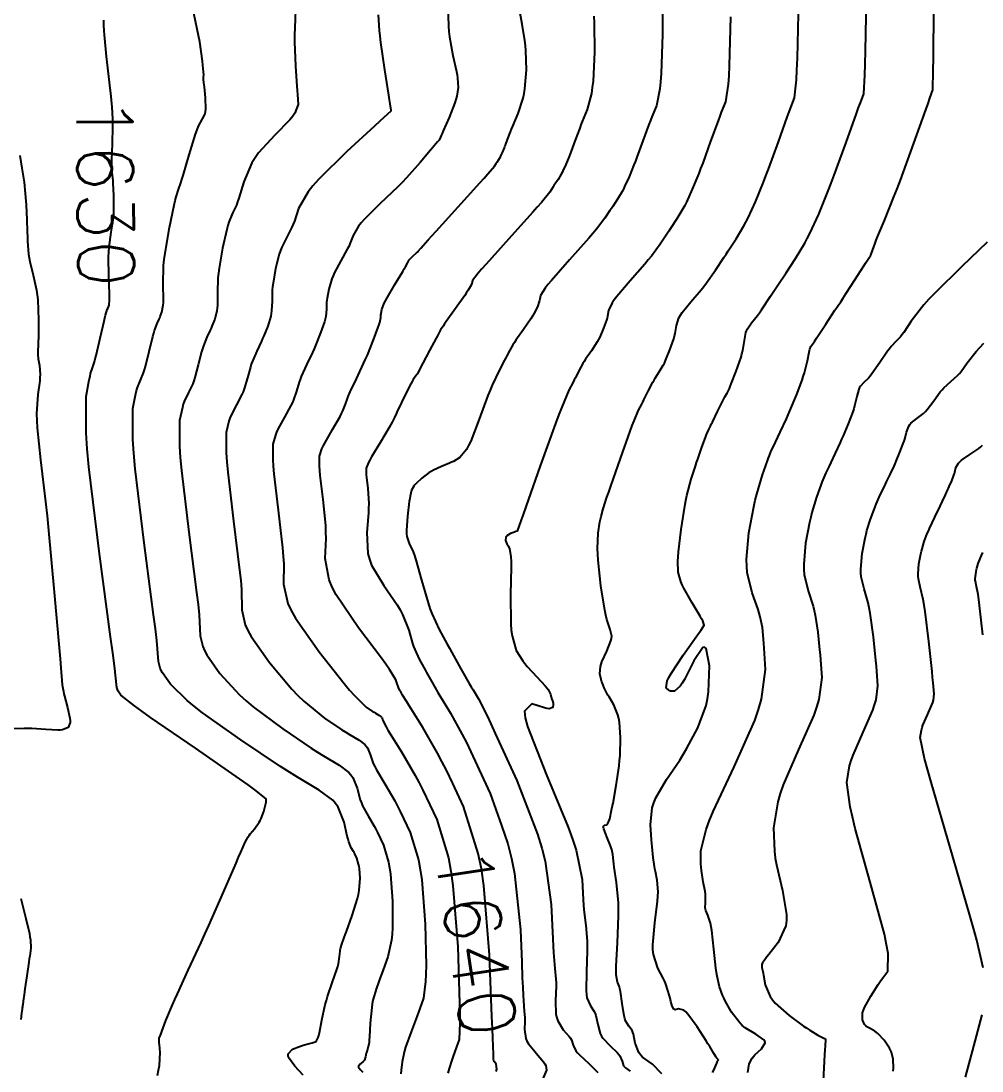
# Model space of a CAD drawing. Header units: metres. Extents: x 837117 to 838477, y 1189012 to 1191015.
# Drawn here: x 837594.9 to 837660.1, y 1189274.9 to 1189346.1 of the extents above; entities that cross this region are included whole.
import ezdxf

# ---------------------------------------------------------------- set-up
doc = ezdxf.new("R2010")
doc.units = ezdxf.units.M
doc.header["$LTSCALE"] = 0.3
doc.layers.add('COTAS 10', color=1, linetype='Continuous')
doc.layers.add('COTAS INT', color=252, linetype='Continuous')
doc.styles.get("Standard").update_dxf_attribs({"font": 'simplex.shx'})

msp = doc.modelspace()

# ---------------------------------------------------------------- linework, layer by layer
at = {"layer": 'COTAS 10'}
for points, elevation in [([(837641.833, 1189274.77), (837641.914, 1189274.941), (837641.982, 1189275.086), (837642.124, 1189275.403), (837642.176, 1189275.529), (837642.187, 1189275.554), (837642.197, 1189275.575), (837642.222, 1189275.617), (837642.231, 1189275.631), (837642.23, 1189275.634), (837642.228, 1189275.638), (837642.21, 1189275.65), (837642.151, 1189275.721), (837642.124, 1189275.762), (837642.092, 1189275.812), (837641.936, 1189276.069), (837641.645, 1189276.538), (837641.528, 1189276.722), (837641.395, 1189276.929), (837640.784, 1189277.875), (837640.159, 1189278.73), (837640.017, 1189278.881), (837639.889, 1189278.994), (837639.539, 1189279.094), (837639.313, 1189279.033), (837639.264, 1189279.045), (837639.22, 1189279.07), (837639.106, 1189279.267), (837639.018, 1189279.593), (837638.989, 1189279.699), (837638.96, 1189279.813), (837638.839, 1189280.281), (837638.65, 1189280.837), (837638.577, 1189281.005), (837638.494, 1189281.18), (837638.123, 1189281.864), (837637.829, 1189282.776), (837637.797, 1189283.095), (837637.785, 1189283.442), (837637.917, 1189284.936), (837638.106, 1189286.402), (837638.131, 1189286.732), (837638.143, 1189287.029), (837638.086, 1189287.826), (837637.962, 1189288.416), (837637.932, 1189288.582), (837637.903, 1189288.749), (837637.816, 1189289.364), (837637.74, 1189290.083), (837637.719, 1189290.316), (837637.698, 1189290.564), (837637.623, 1189291.583), (837637.745, 1189292.731), (837637.849, 1189293.061), (837637.983, 1189293.396), (837638.721, 1189294.649), (837639.614, 1189295.968), (837639.847, 1189296.344), (837640.073, 1189296.726), (837640.837, 1189298.146), (837641.398, 1189299.675), (837641.496, 1189300.126), (837641.569, 1189300.588), (837641.627, 1189302.356), (837641.401, 1189303.533), (837641.295, 1189303.623), (837641.171, 1189303.61), (837640.567, 1189302.709), (837639.926, 1189301.438), (837639.778, 1189301.191), (837639.643, 1189300.99), (837639.264, 1189300.644), (837638.996, 1189300.65), (837638.932, 1189300.67), (837638.871, 1189300.699), (837638.687, 1189300.872), (837638.77, 1189301.351), (837638.878, 1189301.572), (837639.023, 1189301.832), (837639.854, 1189303.09), (837640.725, 1189304.32), (837640.895, 1189304.561), (837641.033, 1189304.76), (837641.278, 1189305.12), (837641.178, 1189305.401), (837641.1, 1189305.549), (837641.001, 1189305.729), (837640.459, 1189306.635), (837639.896, 1189307.626), (837639.783, 1189307.86), (837639.688, 1189308.076), (837639.498, 1189308.71), (837639.489, 1189309.468), (837639.507, 1189309.763), (837639.535, 1189310.095), (837639.711, 1189311.599), (837639.958, 1189313.183), (837640.03, 1189313.565), (837640.105, 1189313.923), (837640.388, 1189315.01), (837640.68, 1189315.91), (837640.759, 1189316.149), (837640.838, 1189316.384), (837641.117, 1189317.196), (837641.351, 1189317.851), (837641.402, 1189317.986), (837641.446, 1189318.102), (837641.553, 1189318.354), (837641.689, 1189318.622), (837641.751, 1189318.747), (837641.824, 1189318.894), (837642.178, 1189319.609), (837642.536, 1189320.324), (837642.612, 1189320.471), (837642.678, 1189320.596), (837642.831, 1189320.861), (837642.977, 1189321.161), (837643.039, 1189321.308), (837643.11, 1189321.482), (837643.443, 1189322.341), (837643.768, 1189323.291), (837643.834, 1189323.522), (837643.889, 1189323.74), (837644.003, 1189324.415), (837644.103, 1189324.957), (837644.151, 1189325.091), (837644.206, 1189325.219), (837644.478, 1189325.622), (837644.876, 1189326.117), (837645.012, 1189326.302), (837645.158, 1189326.508), (837645.779, 1189327.425), (837646.458, 1189328.458), (837646.643, 1189328.738), (837646.825, 1189329.014), (837647.468, 1189329.986), (837648.093, 1189331.026), (837648.263, 1189331.345), (837648.433, 1189331.677), (837649.036, 1189332.988), (837649.684, 1189334.586), (837649.882, 1189335.098), (837650.088, 1189335.641), (837650.897, 1189337.855), (837651.604, 1189339.829), (837651.745, 1189340.22), (837651.863, 1189340.544), (837652.091, 1189341.153), (837652.168, 1189342.426), (837652.19, 1189343.169), (837652.214, 1189344.08), (837652.302, 1189348.779)], 1650), ([(837627.167, 1189274.84), (837627.203, 1189274.997), (837627.17, 1189275.335), (837627.045, 1189275.49), (837627.022, 1189275.532), (837627.004, 1189275.573), (837626.982, 1189275.719), (837626.987, 1189275.851), (837626.987, 1189275.884), (837626.986, 1189275.916), (837626.977, 1189276.017), (837626.93, 1189277.106), (837626.904, 1189277.761), (837626.874, 1189278.569), (837626.72, 1189282.76), (837626.334, 1189287.46), (837626.156, 1189288.588), (837625.948, 1189289.641), (837624.943, 1189292.817), (837624.215, 1189294.367), (837623.787, 1189295.275), (837623.484, 1189295.874), (837623.188, 1189296.439), (837622.182, 1189298.186), (837621.39, 1189299.445), (837621.229, 1189299.702), (837621.094, 1189299.919), (837620.819, 1189300.372), (837620.714, 1189300.56), (837620.687, 1189300.61), (837620.66, 1189300.659), (837620.567, 1189300.828), (837620.482, 1189301.015), (837620.459, 1189301.075), (837620.437, 1189301.139), (837620.36, 1189301.402), (837619.926, 1189302.118), (837619.679, 1189302.468), (837619.377, 1189302.884), (837617.824, 1189304.935), (837616.315, 1189307.167), (837616.039, 1189307.697), (837615.825, 1189308.19), (837615.565, 1189309.65), (837615.63, 1189311.001), (837615.62, 1189311.424), (837615.598, 1189311.867), (837615.418, 1189313.646), (837615.223, 1189315.261), (837615.191, 1189315.602), (837615.17, 1189315.896), (837615.172, 1189316.573), (837615.347, 1189317.079), (837615.435, 1189317.264), (837615.539, 1189317.47), (837616.056, 1189318.379), (837616.575, 1189319.275), (837616.68, 1189319.473), (837616.768, 1189319.649), (837616.947, 1189320.104), (837617.103, 1189320.559), (837617.176, 1189320.735), (837617.263, 1189320.933), (837617.686, 1189321.831), (837618.173, 1189322.868), (837618.3, 1189323.154), (837618.424, 1189323.44), (837618.844, 1189324.467), (837619.162, 1189325.323), (837619.222, 1189325.501), (837619.27, 1189325.652), (837619.342, 1189325.985), (837619.347, 1189326.168), (837619.352, 1189326.226), (837619.36, 1189326.286), (837619.402, 1189326.529), (837619.572, 1189326.95), (837619.661, 1189327.122), (837619.767, 1189327.318), (837620.299, 1189328.229), (837620.826, 1189329.107), (837620.929, 1189329.283), (837621.013, 1189329.429), (837621.162, 1189329.717), (837621.234, 1189329.842), (837621.27, 1189329.886), (837621.312, 1189329.933), (837621.521, 1189330.14), (837621.758, 1189330.367), (837621.817, 1189330.427), (837621.874, 1189330.487), (837622.058, 1189330.693), (837622.547, 1189331.242), (837622.796, 1189331.518), (837623.094, 1189331.847), (837624.582, 1189333.485), (837626.061, 1189335.118), (837626.353, 1189335.446), (837626.595, 1189335.719), (837627.045, 1189336.255), (837627.163, 1189336.433), (837627.195, 1189336.482), (837627.226, 1189336.529), (837627.337, 1189336.697), (837627.445, 1189336.877), (837627.475, 1189336.932), (837627.504, 1189336.99), (837627.608, 1189337.216), (837627.72, 1189337.492), (837627.755, 1189337.581), (837627.79, 1189337.675), (837627.93, 1189338.058), (837628.131, 1189338.582), (837628.205, 1189338.764), (837628.288, 1189338.964), (837628.651, 1189339.82), (837628.99, 1189340.861), (837629.056, 1189341.177), (837629.111, 1189341.505), (837629.209, 1189342.789), (837629.178, 1189344.092), (837629.15, 1189344.432), (837629.114, 1189344.763), (837628.916, 1189345.882), (837628.716, 1189346.979)], 1640), ([(837604.2, 1189274.567), (837604.271, 1189274.927), (837604.325, 1189275.252), (837604.374, 1189276.134), (837604.323, 1189276.668), (837604.314, 1189276.773), (837604.306, 1189276.86), (837604.298, 1189277.023), (837604.303, 1189277.062), (837604.305, 1189277.072), (837604.306, 1189277.082), (837604.312, 1189277.111), (837604.385, 1189277.31), (837604.43, 1189277.426), (837604.484, 1189277.568), (837604.766, 1189278.302), (837605.211, 1189279.377), (837605.367, 1189279.734), (837605.538, 1189280.117), (837606.275, 1189281.717), (837607.146, 1189283.605), (837607.401, 1189284.17), (837607.663, 1189284.753), (837608.659, 1189287.013), (837609.52, 1189288.986), (837609.696, 1189289.389), (837609.845, 1189289.73), (837610.16, 1189290.442), (837610.34, 1189290.765), (837610.405, 1189290.861), (837610.476, 1189290.959), (837610.785, 1189291.333), (837611.094, 1189291.748), (837611.166, 1189291.871), (837611.231, 1189291.998), (837611.413, 1189292.485), (837611.521, 1189292.927), (837611.539, 1189293.024), (837611.552, 1189293.11), (837611.555, 1189293.333), (837610.801, 1189293.952), (837610.336, 1189294.288), (837609.761, 1189294.696), (837606.759, 1189296.764), (837603.718, 1189298.859), (837603.119, 1189299.285), (837602.624, 1189299.643), (837601.713, 1189300.375), (837601.533, 1189300.633), (837601.5, 1189300.692), (837601.474, 1189300.745), (837601.441, 1189300.893), (837601.267, 1189302.352), (837601.153, 1189303.231), (837601.01, 1189304.317), (837600.254, 1189309.959), (837599.543, 1189315.847), (837599.428, 1189317.088), (837599.348, 1189318.16), (837599.356, 1189320.629), (837599.566, 1189321.761), (837599.614, 1189321.99), (837599.658, 1189322.183), (837599.781, 1189322.577), (837599.918, 1189322.978), (837599.972, 1189323.176), (837600.032, 1189323.411), (837600.304, 1189324.574), (837600.569, 1189325.728), (837600.625, 1189325.958), (837600.673, 1189326.151), (837600.78, 1189326.519), (837600.835, 1189326.635), (837600.863, 1189326.699), (837600.91, 1189326.814), (837600.933, 1189327.184), (837600.932, 1189327.376), (837600.927, 1189327.608), (837600.884, 1189328.769), (837600.871, 1189330.093), (837600.885, 1189330.426), (837600.907, 1189330.746), (837601.051, 1189331.78), (837601.198, 1189332.733), (837601.222, 1189333.001), (837601.238, 1189333.27), (837601.236, 1189334.258), (837601.188, 1189335.105), (837601.175, 1189335.287), (837601.162, 1189335.445), (837601.116, 1189335.825), (837601.092, 1189336.262), (837601.092, 1189336.456), (837601.095, 1189336.682), (837601.132, 1189337.762), (837601.165, 1189338.929), (837601.165, 1189339.209), (837601.162, 1189339.471), (837601.12, 1189340.261), (837601.021, 1189341.195), (837600.983, 1189341.547), (837600.939, 1189341.939), (837600.741, 1189343.693), (837600.605, 1189345.149), (837600.578, 1189345.434), (837600.556, 1189345.818), (837600.544, 1189346.159)], 1630), ([(837660.179, 1189304.458), (837659.946, 1189306.457), (837659.894, 1189306.858), (837659.848, 1189307.193), (837659.725, 1189307.851), (837659.665, 1189308.101), (837659.659, 1189308.179), (837659.657, 1189308.26), (837659.686, 1189308.583), (837659.747, 1189308.903), (837659.764, 1189308.983), (837659.783, 1189309.058), (837659.853, 1189309.294), (837660.014, 1189309.676), (837660.09, 1189309.843), (837660.18, 1189310.037)], 1660)]:
    msp.add_lwpolyline(points, dxfattribs=dict(at, elevation=elevation))
at = {"layer": 'COTAS INT'}
for points, elevation in [([(837644.229, 1189274.785), (837644.316, 1189275.365), (837644.532, 1189275.744), (837644.617, 1189275.853), (837644.713, 1189275.964), (837645.151, 1189276.378), (837645.404, 1189276.789), (837645.384, 1189276.897), (837645.324, 1189277.003), (837644.78, 1189277.366), (837644.04, 1189277.809), (837643.856, 1189277.965), (837643.682, 1189278.136), (837643.128, 1189278.872), (837642.701, 1189279.642), (837642.606, 1189279.834), (837642.522, 1189280.016), (837642.303, 1189280.595), (837642.153, 1189281.302), (837642.113, 1189281.564), (837642.072, 1189281.855), (837641.929, 1189283.148), (837641.78, 1189284.401), (837641.736, 1189284.667), (837641.69, 1189284.898), (837641.513, 1189285.44), (837641.375, 1189285.765), (837641.353, 1189285.859), (837641.34, 1189285.955), (837641.351, 1189286.317), (837641.366, 1189286.758), (837641.354, 1189286.904), (837641.336, 1189287.061), (837641.212, 1189287.714), (837641.082, 1189288.475), (837641.059, 1189288.7), (837641.043, 1189288.932), (837641.033, 1189289.818), (837641.398, 1189291.254), (837641.619, 1189291.831), (837641.891, 1189292.486), (837643.306, 1189295.501), (837644.697, 1189298.659), (837644.955, 1189299.403), (837645.157, 1189300.092), (837645.425, 1189302.112), (837645.337, 1189303.557), (837645.315, 1189303.882), (837645.293, 1189304.175), (837645.223, 1189304.966), (837645.076, 1189305.679), (837645.006, 1189305.924), (837644.923, 1189306.188), (837644.518, 1189307.312), (837644.188, 1189308.699), (837644.153, 1189309.129), (837644.142, 1189309.579), (837644.304, 1189311.372), (837644.64, 1189313.146), (837644.739, 1189313.585), (837644.841, 1189314.001), (837645.229, 1189315.312), (837645.565, 1189316.269), (837645.633, 1189316.461), (837645.691, 1189316.622), (837645.814, 1189316.939), (837645.939, 1189317.201), (837646.42, 1189318.203), (837646.846, 1189319.121), (837646.966, 1189319.39), (837647.086, 1189319.665), (837647.526, 1189320.711), (837647.91, 1189321.729), (837647.995, 1189321.986), (837648.071, 1189322.233), (837648.269, 1189323.038), (837648.387, 1189323.635), (837648.413, 1189323.75), (837648.436, 1189323.845), (837648.495, 1189324.008), (837648.677, 1189324.257), (837648.777, 1189324.405), (837648.898, 1189324.587), (837649.518, 1189325.532), (837650.137, 1189326.478), (837650.257, 1189326.66), (837650.356, 1189326.808), (837650.531, 1189327.057), (837650.699, 1189327.301), (837650.793, 1189327.446), (837650.908, 1189327.625), (837651.496, 1189328.55), (837652.089, 1189329.48), (837652.207, 1189329.663), (837652.304, 1189329.812), (837652.49, 1189330.078), (837652.553, 1189330.178), (837652.572, 1189330.223), (837652.593, 1189330.275), (837652.677, 1189330.524), (837652.858, 1189331.017), (837652.941, 1189331.223), (837653.037, 1189331.459), (837653.501, 1189332.563), (837654.143, 1189334.16), (837654.352, 1189334.707), (837654.575, 1189335.299), (837655.49, 1189337.815), (837656.298, 1189340.078), (837656.453, 1189340.511), (837656.578, 1189340.86), (837656.778, 1189341.42), (837656.803, 1189342.739), (837656.817, 1189343.567), (837656.834, 1189344.595), (837656.92, 1189349.977)], 1652), ([(837613.582, 1189347.431), (837613.497, 1189345.632), (837613.49, 1189345.152), (837613.49, 1189344.68), (837613.548, 1189343.04), (837613.64, 1189341.675), (837613.661, 1189341.376), (837613.681, 1189341.111), (837613.734, 1189340.439), (837613.517, 1189339.846), (837613.365, 1189339.632), (837613.174, 1189339.395), (837612.151, 1189338.358), (837611.049, 1189337.154), (837610.807, 1189336.813), (837610.592, 1189336.469), (837610.047, 1189335.195), (837609.707, 1189334.078), (837609.622, 1189333.832), (837609.541, 1189333.613), (837609.284, 1189333.053), (837609.038, 1189332.459), (837608.965, 1189332.22), (837608.89, 1189331.948), (837608.601, 1189330.695), (837608.366, 1189329.338), (837608.324, 1189329), (837608.293, 1189328.678), (837608.267, 1189327.655), (837608.264, 1189326.826), (837608.248, 1189326.626), (837608.225, 1189326.44), (837608.083, 1189325.875), (837607.887, 1189325.395), (837607.829, 1189325.262), (837607.77, 1189325.128), (837607.542, 1189324.644), (837607.309, 1189324.063), (837607.245, 1189323.869), (837607.183, 1189323.66), (837606.961, 1189322.786), (837606.726, 1189321.906), (837606.655, 1189321.695), (837606.581, 1189321.497), (837606.291, 1189320.898), (837606.01, 1189320.298), (837605.942, 1189320.1), (837605.878, 1189319.888), (837605.682, 1189319.007), (837605.677, 1189317.255), (837605.733, 1189316.493), (837605.815, 1189315.612), (837606.32, 1189311.434), (837606.845, 1189307.337), (837606.94, 1189306.508), (837607.012, 1189305.811), (837607.091, 1189304.396), (837607.256, 1189303.669), (837607.384, 1189303.406), (837607.547, 1189303.116), (837608.43, 1189301.845), (837609.76, 1189300.388), (837610.204, 1189299.98), (837610.682, 1189299.571), (837612.682, 1189298.075), (837614.616, 1189296.782), (837615.052, 1189296.5), (837615.446, 1189296.25), (837616.508, 1189295.622), (837617.169, 1189295.13), (837617.311, 1189294.966), (837617.433, 1189294.79), (837617.725, 1189294.056), (837617.945, 1189293.276), (837618.022, 1189293.071), (837618.106, 1189292.87), (837618.471, 1189292.187), (837618.882, 1189291.484), (837618.996, 1189291.271), (837619.109, 1189291.05), (837619.521, 1189290.185), (837619.866, 1189289.046), (837619.938, 1189288.653), (837620, 1189288.226), (837620.14, 1189286.401), (837620.135, 1189284.576), (837620.106, 1189284.148), (837620.064, 1189283.755), (837619.814, 1189282.615), (837619.495, 1189281.733), (837619.41, 1189281.501), (837619.327, 1189281.275), (837619.04, 1189280.504), (837618.808, 1189279.693), (837618.76, 1189279.442), (837618.718, 1189279.179), (837618.627, 1189278.132), (837618.573, 1189277.187), (837618.556, 1189276.988), (837618.538, 1189276.816), (837618.462, 1189276.423), (837618.388, 1189276.204), (837618.37, 1189276.141), (837618.353, 1189276.078), (837618.302, 1189275.843), (837618.223, 1189275.623), (837618.189, 1189275.569), (837618.148, 1189275.518), (837617.957, 1189275.358), (837617.817, 1189275.214), (837617.809, 1189275.173), (837617.814, 1189275.132), (837617.946, 1189274.979), (837618.113, 1189274.805)], 1634), ([(837638.452, 1189347.854), (837638.446, 1189345.185), (837638.352, 1189342.535), (837638.31, 1189341.973), (837638.261, 1189341.487), (837638.027, 1189340.353), (837637.718, 1189339.596), (837637.621, 1189339.347), (837637.52, 1189339.08), (837636.709, 1189336.861), (837636.605, 1189336.588), (837636.506, 1189336.33), (837636.179, 1189335.525), (837635.876, 1189334.865), (837635.79, 1189334.697), (837635.704, 1189334.537), (837635.39, 1189334.013), (837635.066, 1189333.523), (837634.974, 1189333.384), (837634.881, 1189333.243), (837634.539, 1189332.723), (837633.959, 1189331.967), (837633.717, 1189331.678), (837633.439, 1189331.355), (837632.14, 1189329.9), (837630.906, 1189328.506), (837630.67, 1189328.222), (837630.478, 1189327.981), (837630.165, 1189327.478), (837630.123, 1189327.229), (837630.103, 1189327.149), (837630.078, 1189327.063), (837629.958, 1189326.713), (837629.725, 1189326.242), (837629.629, 1189326.08), (837629.519, 1189325.905), (837629.011, 1189325.161), (837628.505, 1189324.44), (837628.397, 1189324.28), (837628.303, 1189324.136), (837628.081, 1189323.759), (837627.891, 1189323.388), (837627.818, 1189323.249), (837627.736, 1189323.093), (837627.366, 1189322.396), (837626.899, 1189321.402), (837626.756, 1189321.059), (837626.607, 1189320.686), (837626.019, 1189319.094), (837625.436, 1189317.608), (837625.29, 1189317.302), (837625.151, 1189317.042), (837624.706, 1189316.481), (837624.27, 1189316.229), (837624.138, 1189316.163), (837624, 1189316.098), (837623.459, 1189315.879), (837622.904, 1189315.632), (837622.758, 1189315.55), (837622.614, 1189315.461), (837622.122, 1189315.092), (837621.726, 1189314.72), (837621.644, 1189314.63), (837621.573, 1189314.545), (837621.417, 1189314.285), (837621.326, 1189313.878), (837621.297, 1189313.7), (837621.266, 1189313.495), (837621.141, 1189312.52), (837621.075, 1189311.532), (837621.082, 1189311.318), (837621.1, 1189311.13), (837621.257, 1189310.666), (837621.524, 1189310.102), (837621.612, 1189309.851), (837621.706, 1189309.559), (837622.096, 1189308.159), (837622.543, 1189306.631), (837622.672, 1189306.258), (837622.804, 1189305.906), (837623.301, 1189304.817), (837623.838, 1189303.834), (837623.995, 1189303.549), (837624.156, 1189303.259), (837624.767, 1189302.166), (837625.336, 1189301.165), (837625.47, 1189300.933), (837625.595, 1189300.721), (837625.961, 1189300.117), (837626.542, 1189298.977), (837626.802, 1189298.426), (837627.105, 1189297.774), (837628.558, 1189294.572), (837629.971, 1189290.931), (837630.249, 1189290.002), (837630.478, 1189289.108), (837630.896, 1189286.165), (837630.995, 1189283.848), (837631.023, 1189283.348), (837631.05, 1189282.91), (837631.151, 1189281.84), (837631.217, 1189281.097), (837631.223, 1189280.865), (837631.224, 1189280.622), (837631.183, 1189279.649), (837631.218, 1189278.71), (837631.267, 1189278.488), (837631.334, 1189278.283), (837631.716, 1189277.68), (837632.12, 1189277.218), (837632.2, 1189277.102), (837632.266, 1189276.991), (837632.392, 1189276.63), (837632.576, 1189276.238), (837632.679, 1189276.107), (837632.805, 1189275.966), (837633.449, 1189275.378), (837634.056, 1189274.786)], 1644), ([(837638.394, 1189274.688), (837637.757, 1189275.343), (837637.081, 1189275.814), (837636.945, 1189275.964), (837636.83, 1189276.122), (837636.597, 1189276.765), (837636.475, 1189277.368), (837636.43, 1189277.5), (837636.381, 1189277.618), (837636.163, 1189277.919), (837635.942, 1189278.279), (837635.89, 1189278.433), (837635.843, 1189278.611), (837635.706, 1189279.452), (837635.59, 1189280.28), (837635.556, 1189280.45), (837635.52, 1189280.595), (837635.384, 1189280.904), (837635.298, 1189281.401), (837635.293, 1189281.664), (837635.297, 1189281.981), (837635.384, 1189283.578), (837635.461, 1189285.392), (837635.459, 1189285.845), (837635.448, 1189286.278), (837635.324, 1189287.662), (837635.171, 1189288.713), (837635.141, 1189288.935), (837635.116, 1189289.127), (837635.072, 1189289.57), (837635.005, 1189289.903), (837634.966, 1189290.025), (837634.917, 1189290.161), (837634.668, 1189290.761), (837634.456, 1189291.299), (837634.431, 1189291.397), (837634.42, 1189291.471), (837634.504, 1189291.554), (837634.668, 1189291.579), (837634.708, 1189291.618), (837634.746, 1189291.671), (837634.864, 1189291.976), (837634.995, 1189292.563), (837635.041, 1189292.793), (837635.091, 1189293.054), (837635.307, 1189294.239), (837635.5, 1189295.575), (837635.535, 1189295.931), (837635.563, 1189296.28), (837635.6, 1189297.489), (837635.52, 1189298.541), (837635.475, 1189298.792), (837635.419, 1189299.025), (837635.133, 1189299.718), (837634.819, 1189300.248), (837634.745, 1189300.377), (837634.678, 1189300.499), (837634.483, 1189300.878), (837634.345, 1189301.223), (837634.314, 1189301.325), (837634.285, 1189301.428), (837634.204, 1189301.823), (837634.235, 1189302.307), (837634.277, 1189302.466), (837634.333, 1189302.637), (837634.657, 1189303.346), (837634.949, 1189304.047), (837634.985, 1189304.213), (837635.001, 1189304.366), (837634.898, 1189304.818), (837634.663, 1189305.5), (837634.595, 1189305.798), (837634.527, 1189306.145), (837634.272, 1189307.792), (837634.084, 1189309.532), (837634.058, 1189309.936), (837634.043, 1189310.307), (837634.083, 1189311.366), (837634.202, 1189312.13), (837634.237, 1189312.314), (837634.273, 1189312.486), (837634.41, 1189313.01), (837634.677, 1189313.805), (837634.795, 1189314.148), (837634.933, 1189314.544), (837635.589, 1189316.418), (837636.253, 1189318.273), (837636.396, 1189318.658), (837636.521, 1189318.985), (837636.824, 1189319.701), (837637.038, 1189320.112), (837637.107, 1189320.247), (837637.18, 1189320.392), (837637.479, 1189320.993), (837637.792, 1189321.595), (837637.874, 1189321.74), (837637.953, 1189321.877), (837638.224, 1189322.294), (837638.491, 1189322.743), (837638.569, 1189322.899), (837638.648, 1189323.069), (837638.948, 1189323.798), (837639.205, 1189324.548), (837639.257, 1189324.731), (837639.301, 1189324.903), (837639.39, 1189325.436), (837639.562, 1189325.965), (837639.657, 1189326.135), (837639.773, 1189326.315), (837640.365, 1189327.048), (837641.064, 1189327.863), (837641.247, 1189328.094), (837641.425, 1189328.328), (837642.032, 1189329.191), (837642.599, 1189330.053), (837642.753, 1189330.286), (837642.905, 1189330.517), (837643.442, 1189331.328), (837643.963, 1189332.196), (837644.106, 1189332.462), (837644.247, 1189332.74), (837644.75, 1189333.834), (837645.291, 1189335.167), (837645.456, 1189335.595), (837645.628, 1189336.048), (837646.304, 1189337.896), (837646.909, 1189339.579), (837647.037, 1189339.929), (837647.148, 1189340.228), (837647.403, 1189340.887), (837647.532, 1189342.113), (837647.563, 1189342.77), (837647.593, 1189343.565), (837647.683, 1189347.581)], 1648), ([(837614.062, 1189274.606), (837613.498, 1189275.197), (837613.079, 1189275.785), (837613.045, 1189275.917), (837613.046, 1189276.036), (837613.343, 1189276.353), (837613.83, 1189276.551), (837613.949, 1189276.594), (837614.063, 1189276.631), (837614.419, 1189276.725), (837614.693, 1189276.787), (837614.754, 1189276.805), (837614.81, 1189276.823), (837614.96, 1189276.89), (837615.086, 1189277.153), (837615.127, 1189277.295), (837615.17, 1189277.467), (837615.345, 1189278.336), (837615.571, 1189279.38), (837615.645, 1189279.661), (837615.725, 1189279.94), (837616.056, 1189280.918), (837616.354, 1189281.765), (837616.412, 1189281.961), (837616.46, 1189282.14), (837616.544, 1189282.644), (837616.577, 1189283.011), (837616.591, 1189283.103), (837616.608, 1189283.191), (837616.689, 1189283.475), (837616.856, 1189283.929), (837616.926, 1189284.125), (837617.008, 1189284.35), (837617.391, 1189285.414), (837617.749, 1189286.571), (837617.815, 1189286.855), (837617.867, 1189287.122), (837617.934, 1189287.957), (837617.884, 1189288.608), (837617.862, 1189288.76), (837617.836, 1189288.901), (837617.713, 1189289.307), (837617.566, 1189289.616), (837617.526, 1189289.695), (837617.485, 1189289.771), (837617.338, 1189290.022), (837617.174, 1189290.429), (837617.121, 1189290.604), (837617.067, 1189290.806), (837616.845, 1189291.757), (837616.441, 1189292.775), (837616.27, 1189293.019), (837616.074, 1189293.246), (837615.156, 1189293.928), (837613.684, 1189294.8), (837613.138, 1189295.146), (837612.533, 1189295.537), (837609.85, 1189297.331), (837607.248, 1189299.182), (837606.694, 1189299.61), (837606.212, 1189300.002), (837605.071, 1189301.11), (837604.54, 1189301.874), (837604.442, 1189302.049), (837604.365, 1189302.207), (837604.266, 1189302.645), (837604.139, 1189304.081), (837604.046, 1189304.87), (837603.927, 1189305.827), (837603.287, 1189310.696), (837602.679, 1189315.73), (837602.581, 1189316.791), (837602.513, 1189317.708), (837602.519, 1189319.818), (837602.722, 1189320.825), (837602.778, 1189321.045), (837602.834, 1189321.241), (837603.036, 1189321.737), (837603.25, 1189322.238), (837603.313, 1189322.435), (837603.379, 1189322.659), (837603.633, 1189323.68), (837603.876, 1189324.694), (837603.935, 1189324.914), (837603.991, 1189325.107), (837604.161, 1189325.582), (837604.302, 1189325.882), (837604.339, 1189325.965), (837604.375, 1189326.047), (837604.496, 1189326.345), (837604.579, 1189326.812), (837604.59, 1189327.001), (837604.596, 1189327.217), (837604.576, 1189328.212), (837604.609, 1189329.515), (837604.648, 1189329.924), (837604.701, 1189330.355), (837605.001, 1189332.084), (837605.329, 1189333.614), (837605.4, 1189333.919), (837605.462, 1189334.173), (837605.612, 1189334.661), (837605.78, 1189335.115), (837605.853, 1189335.348), (837605.938, 1189335.627), (837606.342, 1189337.021), (837606.772, 1189338.426), (837606.874, 1189338.713), (837606.969, 1189338.955), (837607.249, 1189339.458), (837607.418, 1189339.805), (837607.443, 1189339.949), (837607.459, 1189340.114), (837607.437, 1189340.879), (837607.369, 1189341.621), (837607.356, 1189341.77), (837607.345, 1189341.895), (837607.323, 1189342.144), (837607.321, 1189342.245), (837607.321, 1189342.277), (837607.322, 1189342.31), (837607.329, 1189342.445), (837607.294, 1189342.878), (837607.267, 1189343.099), (837607.234, 1189343.364), (837607.056, 1189344.686), (837606.597, 1189346.946)], 1632), ([(837623.883, 1189347.149), (837623.926, 1189345.753), (837623.959, 1189345.382), (837624.001, 1189345.017), (837624.231, 1189343.755), (837624.462, 1189342.681), (837624.506, 1189342.435), (837624.54, 1189342.212), (837624.591, 1189341.591), (837624.49, 1189340.989), (837624.429, 1189340.778), (837624.354, 1189340.547), (837623.963, 1189339.553), (837623.572, 1189338.648), (837623.497, 1189338.473), (837623.437, 1189338.332), (837623.337, 1189338.098), (837623.331, 1189338.082), (837623.329, 1189338.078), (837623.328, 1189338.074), (837623.323, 1189338.062), (837623.317, 1189338.05), (837623.316, 1189338.047), (837623.311, 1189338.04), (837623.306, 1189338.032), (837623.304, 1189338.028), (837623.299, 1189338.021), (837623.279, 1189337.997), (837623.269, 1189337.986), (837623.256, 1189337.972), (837623.193, 1189337.901), (837622.964, 1189337.634), (837622.847, 1189337.496), (837622.707, 1189337.33), (837622.009, 1189336.5), (837621.074, 1189335.453), (837620.785, 1189335.152), (837620.482, 1189334.845), (837619.281, 1189333.693), (837618.218, 1189332.642), (837618.003, 1189332.398), (837617.822, 1189332.175), (837617.457, 1189331.543), (837617.244, 1189330.979), (837617.16, 1189330.799), (837617.064, 1189330.609), (837616.627, 1189329.837), (837616.191, 1189329.032), (837616.096, 1189328.821), (837616.012, 1189328.616), (837615.802, 1189327.918), (837615.695, 1189327.303), (837615.676, 1189327.15), (837615.662, 1189327.005), (837615.65, 1189326.542), (837615.602, 1189326.043), (837615.564, 1189325.876), (837615.516, 1189325.695), (837615.257, 1189324.937), (837614.912, 1189324.092), (837614.81, 1189323.857), (837614.705, 1189323.621), (837614.305, 1189322.768), (837613.945, 1189321.976), (837613.866, 1189321.78), (837613.796, 1189321.592), (837613.618, 1189320.998), (837613.421, 1189320.402), (837613.338, 1189320.214), (837613.243, 1189320.016), (837612.801, 1189319.219), (837612.363, 1189318.413), (837612.27, 1189318.21), (837612.191, 1189318.015), (837612.008, 1189317.384), (837612.005, 1189316.349), (837612.039, 1189315.899), (837612.087, 1189315.378), (837612.385, 1189312.909), (837612.68, 1189310.357), (837612.726, 1189309.785), (837612.757, 1189309.271), (837612.74, 1189307.899), (837613.038, 1189306.592), (837613.267, 1189306.12), (837613.56, 1189305.599), (837615.147, 1189303.316), (837616.855, 1189301.161), (837617.225, 1189300.72), (837617.549, 1189300.347), (837618.344, 1189299.564), (837618.782, 1189299.272), (837618.88, 1189299.208), (837618.969, 1189299.151), (837619.21, 1189299.009), (837619.359, 1189298.898), (837619.391, 1189298.861), (837619.419, 1189298.821), (837619.485, 1189298.655), (837619.701, 1189298.215), (837619.823, 1189298.003), (837619.972, 1189297.752), (837620.735, 1189296.518), (837621.675, 1189294.91), (837621.935, 1189294.423), (837622.124, 1189294.057), (837622.196, 1189293.917), (837623.136, 1189291.94), (837623.925, 1189289.338), (837624.09, 1189288.439), (837624.232, 1189287.462), (837624.552, 1189283.29), (837624.671, 1189279.482), (837624.687, 1189278.735), (837624.695, 1189278.122), (837624.66, 1189277.017), (837624.544, 1189276.701), (837624.501, 1189276.585), (837624.453, 1189276.455), (837624.239, 1189275.885), (837624.129, 1189275.536), (837623.971, 1189275.037), (837623.889, 1189274.733)], 1638), ([(837619.166, 1189346.512), (837619.223, 1189345.448), (837619.263, 1189345.063), (837619.313, 1189344.639), (837619.579, 1189342.78), (837619.849, 1189341.074), (837619.901, 1189340.746), (837619.943, 1189340.481), (837620.014, 1189340.045), (837620.019, 1189340.022), (837620.02, 1189340.016), (837620.02, 1189340.012), (837620.019, 1189340), (837620.017, 1189339.993), (837620.015, 1189339.989), (837620.01, 1189339.983), (837619.552, 1189339.56), (837619.265, 1189339.295), (837618.908, 1189338.966), (837617.04, 1189337.245), (837615.123, 1189335.35), (837614.736, 1189334.911), (837614.41, 1189334.509), (837613.752, 1189333.369), (837613.476, 1189332.528), (837613.391, 1189332.315), (837613.303, 1189332.111), (837612.955, 1189331.445), (837612.614, 1189330.746), (837612.53, 1189330.521), (837612.451, 1189330.282), (837612.201, 1189329.307), (837612.03, 1189328.32), (837612, 1189328.075), (837611.978, 1189327.842), (837611.959, 1189327.099), (837611.933, 1189326.434), (837611.906, 1189326.251), (837611.87, 1189326.067), (837611.67, 1189325.406), (837611.4, 1189324.744), (837611.32, 1189324.559), (837611.238, 1189324.375), (837610.924, 1189323.706), (837610.627, 1189323.02), (837610.556, 1189322.824), (837610.489, 1189322.626), (837610.29, 1189321.892), (837610.073, 1189321.154), (837609.996, 1189320.954), (837609.912, 1189320.757), (837609.546, 1189320.058), (837609.187, 1189319.355), (837609.106, 1189319.155), (837609.035, 1189318.952), (837608.845, 1189318.196), (837608.841, 1189316.802), (837608.886, 1189316.196), (837608.951, 1189315.495), (837609.353, 1189312.171), (837609.763, 1189308.847), (837609.833, 1189308.147), (837609.885, 1189307.541), (837609.916, 1189306.148), (837610.147, 1189305.131), (837610.326, 1189304.763), (837610.553, 1189304.357), (837611.789, 1189302.581), (837613.308, 1189300.774), (837613.714, 1189300.35), (837614.115, 1189299.959), (837615.513, 1189298.82), (837616.699, 1189298.027), (837616.966, 1189297.854), (837617.208, 1189297.701), (837617.859, 1189297.316), (837618.264, 1189297.014), (837618.351, 1189296.914), (837618.426, 1189296.806), (837618.605, 1189296.356), (837618.823, 1189295.746), (837618.922, 1189295.537), (837619.039, 1189295.311), (837619.603, 1189294.353), (837620.278, 1189293.197), (837620.466, 1189292.847), (837620.653, 1189292.483), (837621.328, 1189291.062), (837621.895, 1189289.192), (837622.014, 1189288.546), (837622.116, 1189287.844), (837622.346, 1189284.845), (837622.403, 1189282.029), (837622.396, 1189281.442), (837622.379, 1189280.938), (837622.237, 1189279.816), (837621.981, 1189279.115), (837621.893, 1189278.877), (837621.798, 1189278.62), (837621.39, 1189277.532), (837621.02, 1189276.485), (837620.948, 1189276.253), (837620.889, 1189276.046), (837620.787, 1189275.509), (837620.729, 1189274.927), (837620.698, 1189274.692)], 1636), ([(837633.794, 1189346.43), (837633.815, 1189345.973), (837633.828, 1189343.987), (837633.731, 1189342.02), (837633.683, 1189341.575), (837633.625, 1189341.174), (837633.339, 1189340.086), (837633.003, 1189339.28), (837632.913, 1189339.056), (837632.826, 1189338.831), (837632.523, 1189338.017), (837632.25, 1189337.268), (837632.18, 1189337.084), (837632.113, 1189336.911), (837631.894, 1189336.371), (837631.69, 1189335.927), (837631.632, 1189335.815), (837631.575, 1189335.707), (837631.363, 1189335.355), (837631.146, 1189335.026), (837631.084, 1189334.933), (837631.022, 1189334.838), (837630.792, 1189334.489), (837630.226, 1189333.787), (837629.951, 1189333.471), (837629.626, 1189333.101), (837628.027, 1189331.326), (837626.473, 1189329.602), (837626.176, 1189329.265), (837625.936, 1189328.989), (837625.552, 1189328.499), (837625.534, 1189328.392), (837625.526, 1189328.357), (837625.515, 1189328.321), (837625.464, 1189328.17), (837625.263, 1189327.828), (837625.159, 1189327.671), (837625.033, 1189327.486), (837624.404, 1189326.595), (837623.78, 1189325.722), (837623.658, 1189325.549), (837623.559, 1189325.407), (837623.381, 1189325.143), (837623.247, 1189324.887), (837623.174, 1189324.749), (837623.085, 1189324.583), (837622.637, 1189323.743), (837622.187, 1189322.892), (837622.098, 1189322.719), (837622.023, 1189322.573), (837621.88, 1189322.272), (837621.827, 1189322.16), (837621.809, 1189322.133), (837621.789, 1189322.109), (837621.706, 1189322.035), (837621.533, 1189321.785), (837621.457, 1189321.649), (837621.368, 1189321.483), (837620.945, 1189320.643), (837620.536, 1189319.797), (837620.456, 1189319.628), (837620.391, 1189319.486), (837620.275, 1189319.21), (837620.115, 1189318.897), (837620.021, 1189318.733), (837619.906, 1189318.535), (837619.311, 1189317.539), (837618.715, 1189316.528), (837618.599, 1189316.319), (837618.503, 1189316.142), (837618.335, 1189315.762), (837618.334, 1189315.443), (837618.344, 1189315.305), (837618.359, 1189315.144), (837618.451, 1189314.384), (837618.516, 1189313.377), (837618.513, 1189313.062), (837618.503, 1189312.731), (837618.39, 1189311.402), (837618.464, 1189309.978), (837618.57, 1189309.587), (837618.713, 1189309.197), (837619.54, 1189307.801), (837620.45, 1189306.493), (837620.645, 1189306.16), (837620.816, 1189305.838), (837621.228, 1189304.78), (837621.49, 1189303.885), (837621.566, 1189303.667), (837621.643, 1189303.461), (837621.934, 1189302.822), (837622.249, 1189302.246), (837622.341, 1189302.079), (837622.435, 1189301.909), (837622.793, 1189301.269), (837623.215, 1189300.542), (837623.35, 1189300.318), (837623.492, 1189300.083), (837624.071, 1189299.151), (837624.865, 1189297.708), (837625.143, 1189297.15), (837625.446, 1189296.524), (837626.298, 1189294.677), (837626.75, 1189293.695), (837627.517, 1189291.537), (837627.96, 1189290.286), (837628.203, 1189289.295), (837628.406, 1189288.284), (837628.808, 1189284.463), (837628.894, 1189282.257), (837628.934, 1189281.208), (837628.963, 1189280.554), (837628.99, 1189280.008), (837629.064, 1189278.928), (837629.102, 1189278.506), (837629.105, 1189278.375), (837629.106, 1189278.237), (837629.082, 1189277.684), (837629.176, 1189277.076), (837629.251, 1189276.903), (837629.347, 1189276.729), (837629.797, 1189276.17), (837629.868, 1189276.081), (837630.377, 1189275.502), (837630.464, 1189275.371), (837630.529, 1189275.252), (837630.57, 1189274.926), (837630.232, 1189274.148)], 1642), ([(837643.065, 1189346.383), (837642.972, 1189343.05), (837642.937, 1189342.372), (837642.896, 1189341.8), (837642.715, 1189340.62), (837642.433, 1189339.912), (837642.329, 1189339.638), (837642.215, 1189339.33), (837641.71, 1189337.936), (837641.169, 1189336.455), (837641.031, 1189336.091), (837640.899, 1189335.748), (837640.465, 1189334.68), (837640.061, 1189333.802), (837639.948, 1189333.58), (837639.834, 1189333.366), (837639.416, 1189332.671), (837638.985, 1189332.02), (837638.863, 1189331.835), (837638.74, 1189331.648), (837638.285, 1189330.957), (837637.692, 1189330.147), (837637.482, 1189329.886), (837637.251, 1189329.609), (837636.253, 1189328.474), (837635.34, 1189327.41), (837635.163, 1189327.178), (837635.02, 1189326.973), (837634.778, 1189326.457), (837634.712, 1189326.066), (837634.68, 1189325.94), (837634.642, 1189325.806), (837634.453, 1189325.255), (837634.187, 1189324.655), (837634.099, 1189324.489), (837634.005, 1189324.324), (837633.617, 1189323.728), (837633.229, 1189323.159), (837633.135, 1189323.01), (837633.047, 1189322.865), (837632.78, 1189322.376), (837632.536, 1189321.89), (837632.462, 1189321.748), (837632.387, 1189321.602), (837632.095, 1189321.049), (837631.611, 1189319.912), (837631.414, 1189319.398), (837631.191, 1189318.799), (837630.157, 1189315.917), (837629.179, 1189313.145), (837628.99, 1189312.614), (837628.837, 1189312.187), (837628.579, 1189311.499), (837628.494, 1189311.462), (837628.449, 1189311.444), (837628.396, 1189311.424), (837628.128, 1189311.325), (837627.879, 1189311.182), (837627.838, 1189311.133), (837627.808, 1189311.081), (837627.802, 1189310.86), (837627.886, 1189310.629), (837627.914, 1189310.57), (837627.943, 1189310.514), (837628.067, 1189310.328), (837628.162, 1189309.743), (837628.173, 1189309.434), (837628.178, 1189309.062), (837628.143, 1189307.187), (837628.155, 1189305.213), (837628.19, 1189304.777), (837628.238, 1189304.39), (837628.527, 1189303.393), (837628.969, 1189302.705), (837629.115, 1189302.513), (837629.27, 1189302.32), (837629.913, 1189301.614), (837630.489, 1189301.001), (837630.601, 1189300.866), (837630.694, 1189300.746), (837630.858, 1189300.439), (837630.897, 1189300.243), (837630.91, 1189300.192), (837630.925, 1189300.144), (837630.987, 1189299.986), (837631.032, 1189299.828), (837631.036, 1189299.781), (837631.037, 1189299.731), (837631.007, 1189299.539), (837630.755, 1189299.451), (837630.615, 1189299.468), (837630.444, 1189299.502), (837629.573, 1189299.773), (837629.073, 1189299.278), (837629.136, 1189298.83), (837629.287, 1189298.246), (837630.561, 1189295.014), (837632.055, 1189291.415), (837632.344, 1189290.6), (837632.58, 1189289.865), (837632.984, 1189287.867), (837633.056, 1189286.487), (837633.082, 1189286.141), (837633.111, 1189285.811), (837633.237, 1189284.751), (837633.332, 1189283.687), (837633.341, 1189283.355), (837633.342, 1189283.007), (837633.283, 1189281.614), (837633.258, 1189280.345), (837633.28, 1189280.076), (837633.316, 1189279.842), (837633.55, 1189279.292), (837633.82, 1189278.907), (837633.878, 1189278.776), (837633.928, 1189278.635), (837634.049, 1189278.041), (837634.223, 1189277.413), (837634.307, 1189277.252), (837634.406, 1189277.096), (837634.894, 1189276.576), (837635.375, 1189276.122), (837635.471, 1189276.007), (837635.55, 1189275.897), (837635.699, 1189275.539), (837635.809, 1189275.238), (837635.862, 1189275.164), (837635.926, 1189275.094), (837636.242, 1189274.873)], 1646), ([(837594.85, 1189336.98), (837594.986, 1189336.11), (837595.138, 1189335.173), (837595.171, 1189334.905), (837595.201, 1189334.634), (837595.277, 1189333.624), (837595.322, 1189332.619), (837595.332, 1189332.351), (837595.342, 1189332.087), (837595.367, 1189331.17), (837595.439, 1189330.275), (837595.477, 1189330.024), (837595.523, 1189329.773), (837595.757, 1189328.858), (837595.987, 1189327.833), (837596.03, 1189327.512), (837596.065, 1189327.175), (837596.119, 1189325.826), (837596.112, 1189324.611), (837596.108, 1189324.359), (837596.104, 1189324.143), (837596.083, 1189323.67), (837596.083, 1189323.384), (837596.091, 1189323.286), (837596.103, 1189323.18), (837596.178, 1189322.73), (837596.223, 1189322.122), (837596.216, 1189321.917), (837596.2, 1189321.696), (837596.075, 1189320.763), (837595.993, 1189319.453), (837596.006, 1189318.994), (837596.034, 1189318.492), (837596.263, 1189316.333), (837596.605, 1189313.476), (837596.704, 1189312.535), (837596.806, 1189311.529), (837597.192, 1189307.354), (837597.519, 1189303.591), (837597.584, 1189302.845), (837597.637, 1189302.227), (837597.737, 1189301.061), (837597.809, 1189300.627), (837597.844, 1189300.47), (837597.887, 1189300.297), (837598.097, 1189299.538), (837598.256, 1189298.803), (837598.267, 1189298.644), (837598.263, 1189298.505), (837598.126, 1189298.166), (837597.752, 1189298.016), (837597.598, 1189297.997), (837597.423, 1189297.988), (837596.607, 1189298.033), (837595.66, 1189298.107), (837595.402, 1189298.115), (837595.144, 1189298.118), (837594.229, 1189298.085)], 1628), ([(837660.464, 1189331.092), (837658.742, 1189329.447), (837656.915, 1189327.641), (837656.518, 1189327.221), (837656.169, 1189326.835), (837655.301, 1189325.726), (837654.802, 1189324.977), (837654.685, 1189324.818), (837654.577, 1189324.678), (837654.264, 1189324.349), (837653.943, 1189324.013), (837653.83, 1189323.87), (837653.708, 1189323.705), (837653.179, 1189322.931), (837652.65, 1189322.165), (837652.527, 1189322.006), (837652.415, 1189321.869), (837652.093, 1189321.567), (837651.866, 1189321.33), (837651.813, 1189321.234), (837651.765, 1189321.125), (837651.627, 1189320.626), (837651.47, 1189319.987), (837651.41, 1189319.791), (837651.342, 1189319.587), (837651.037, 1189318.779), (837650.688, 1189317.949), (837650.593, 1189317.731), (837650.498, 1189317.517), (837650.16, 1189316.788), (837649.858, 1189316.158), (837649.718, 1189315.867), (837649.514, 1189315.443), (837649.314, 1189314.976), (837649.248, 1189314.807), (837649.177, 1189314.621), (837648.885, 1189313.808), (837648.576, 1189312.765), (837648.496, 1189312.434), (837648.417, 1189312.086), (837648.149, 1189310.675), (837648.02, 1189309.249), (837648.029, 1189308.891), (837648.057, 1189308.549), (837648.32, 1189307.447), (837648.658, 1189306.41), (837648.734, 1189306.109), (837648.802, 1189305.802), (837648.984, 1189304.645), (837649.103, 1189303.445), (837649.132, 1189303.111), (837649.159, 1189302.776), (837649.24, 1189301.559), (837649.042, 1189300.068), (837648.893, 1189299.56), (837648.703, 1189299.01), (837647.676, 1189296.679), (837646.627, 1189294.284), (837646.422, 1189293.693), (837646.255, 1189293.134), (837645.964, 1189291.378), (837646.031, 1189289.781), (837646.089, 1189289.323), (837646.165, 1189288.857), (837646.585, 1189287.117), (837646.863, 1189285.49), (837646.85, 1189285.095), (837646.798, 1189284.725), (837646.285, 1189283.592), (837645.655, 1189282.788), (837645.529, 1189282.626), (837645.424, 1189282.49), (837645.221, 1189282.215), (837645.177, 1189282.103), (837645.172, 1189282.069), (837645.17, 1189282.034), (837645.192, 1189281.896), (837645.252, 1189281.626), (837645.275, 1189281.508), (837645.301, 1189281.371), (837645.416, 1189280.719), (837645.743, 1189279.93), (837645.903, 1189279.707), (837646.092, 1189279.482), (837647.026, 1189278.65), (837648.013, 1189277.93), (837648.237, 1189277.775), (837648.439, 1189277.64), (837648.989, 1189277.31), (837649.379, 1189277.115), (837649.429, 1189277.089), (837649.506, 1189277.047), (837649.503, 1189277.041), (837649.502, 1189277.038), (837649.502, 1189277.022), (837649.477, 1189276.581), (837649.46, 1189276.309), (837649.44, 1189275.971), (837649.332, 1189274.207)], 1654), ([(837654.099, 1189274.873), (837654.102, 1189275.079), (837654.089, 1189275.671), (837653.974, 1189276.158), (837653.913, 1189276.297), (837653.84, 1189276.438), (837653.47, 1189276.964), (837653.049, 1189277.414), (837652.943, 1189277.507), (837652.842, 1189277.586), (837652.518, 1189277.758), (837652.261, 1189277.899), (837652.202, 1189277.959), (837652.148, 1189278.028), (837652.001, 1189278.353), (837652.018, 1189278.834), (837652.069, 1189279), (837652.14, 1189279.182), (837652.563, 1189279.96), (837653.077, 1189280.75), (837653.205, 1189280.939), (837653.328, 1189281.115), (837653.719, 1189281.645), (837653.751, 1189282.843), (837653.647, 1189283.44), (837653.494, 1189284.153), (837652.535, 1189287.686), (837651.513, 1189291.328), (837651.32, 1189292.109), (837651.167, 1189292.792), (837650.941, 1189294.435), (837651.129, 1189295.569), (837651.237, 1189295.93), (837651.369, 1189296.311), (837652.046, 1189297.857), (837652.709, 1189299.361), (837652.832, 1189299.716), (837652.928, 1189300.044), (837653.056, 1189301.006), (837652.981, 1189301.995), (837652.949, 1189302.339), (837652.913, 1189302.714), (837652.744, 1189304.324), (837652.527, 1189305.925), (837652.461, 1189306.294), (837652.392, 1189306.631), (837652.121, 1189307.582), (837651.927, 1189308.4), (837651.906, 1189308.654), (837651.899, 1189308.92), (837651.995, 1189309.978), (837652.193, 1189311.025), (837652.252, 1189311.284), (837652.312, 1189311.529), (837652.541, 1189312.303), (837652.789, 1189312.973), (837652.862, 1189313.152), (837652.936, 1189313.329), (837653.215, 1189313.948), (837653.496, 1189314.532), (837653.644, 1189314.842), (837653.9, 1189315.374), (837654.15, 1189315.913), (837654.22, 1189316.071), (837654.291, 1189316.233), (837654.549, 1189316.847), (837654.775, 1189317.444), (837654.825, 1189317.596), (837654.869, 1189317.741), (837654.985, 1189318.213), (837655.143, 1189318.616), (837655.213, 1189318.717), (837655.295, 1189318.814), (837655.69, 1189319.126), (837656.153, 1189319.482), (837656.278, 1189319.607), (837656.402, 1189319.743), (837656.84, 1189320.33), (837657.279, 1189320.933), (837657.403, 1189321.079), (837657.529, 1189321.217), (837657.996, 1189321.64), (837658.456, 1189322.056), (837658.577, 1189322.189), (837658.696, 1189322.33), (837659.106, 1189322.903), (837659.719, 1189323.685), (837659.965, 1189323.957), (837660.245, 1189324.254)], 1656), ([(837660.202, 1189281.865), (837659.761, 1189283.746), (837659.538, 1189284.568), (837659.272, 1189285.521), (837657.951, 1189290.048), (837656.662, 1189294.463), (837656.418, 1189295.344), (837656.222, 1189296.077), (837655.919, 1189297.493), (837656.003, 1189298.004), (837656.052, 1189298.166), (837656.111, 1189298.338), (837656.417, 1189299.034), (837656.715, 1189299.712), (837656.77, 1189299.872), (837656.814, 1189300.02), (837656.871, 1189300.453), (837656.803, 1189301.214), (837656.767, 1189301.568), (837656.723, 1189301.983), (837656.504, 1189304.003), (837656.253, 1189306.047), (837656.188, 1189306.479), (837656.127, 1189306.853), (837655.923, 1189307.717), (837655.796, 1189308.251), (837655.782, 1189308.416), (837655.778, 1189308.59), (837655.84, 1189309.281), (837655.97, 1189309.964), (837656.008, 1189310.133), (837656.047, 1189310.293), (837656.197, 1189310.799), (837656.402, 1189311.325), (837656.476, 1189311.498), (837656.558, 1189311.683), (837656.915, 1189312.452), (837657.274, 1189313.198), (837657.431, 1189313.525), (837657.64, 1189313.96), (837657.802, 1189314.309), (837657.848, 1189314.412), (837657.893, 1189314.516), (837658.061, 1189314.915), (837658.207, 1189315.302), (837658.24, 1189315.4), (837658.269, 1189315.494), (837658.344, 1189315.801), (837658.52, 1189316.107), (837658.613, 1189316.201), (837658.725, 1189316.299), (837659.287, 1189316.685), (837659.891, 1189317.095), (837660.029, 1189317.209), (837660.154, 1189317.322)], 1658), ([(837594.932, 1189286.587), (837594.995, 1189286.316), (837595.267, 1189285.228), (837595.503, 1189284.203), (837595.544, 1189283.973), (837595.574, 1189283.765), (837595.594, 1189283.206), (837595.522, 1189282.672), (837595.495, 1189282.479), (837595.464, 1189282.268), (837595.327, 1189281.344), (837595.192, 1189280.441), (837595.163, 1189280.243), (837595.138, 1189280.067), (837595.077, 1189279.619), (837595.047, 1189279.375), (837595.042, 1189279.328), (837595.037, 1189279.291), (837595.03, 1189279.229), (837595.022, 1189279.162), (837595.017, 1189279.122), (837595.011, 1189279.071), (837594.977, 1189278.808), (837594.926, 1189278.368)], 1628), ([(837659.004, 1189274.462), (837659.561, 1189276.572), (837660.118, 1189278.69)], 1658)]:
    msp.add_lwpolyline(points, dxfattribs=dict(at, elevation=elevation))

# ---------------------------------------------------------------- texts
at = {"layer": 'COTAS 10', "char_height": 3.8, "attachment_point": 7}
for s, insert, rotation in [('1630', (837598.685, 1189341.015, 1630), 270.58784), ('1640', (837622.968, 1189289.826, 1640), 278.44477)]:
    msp.add_mtext(s, dxfattribs=dict(at, insert=insert, rotation=rotation))

doc.saveas('drawing.dxf')
